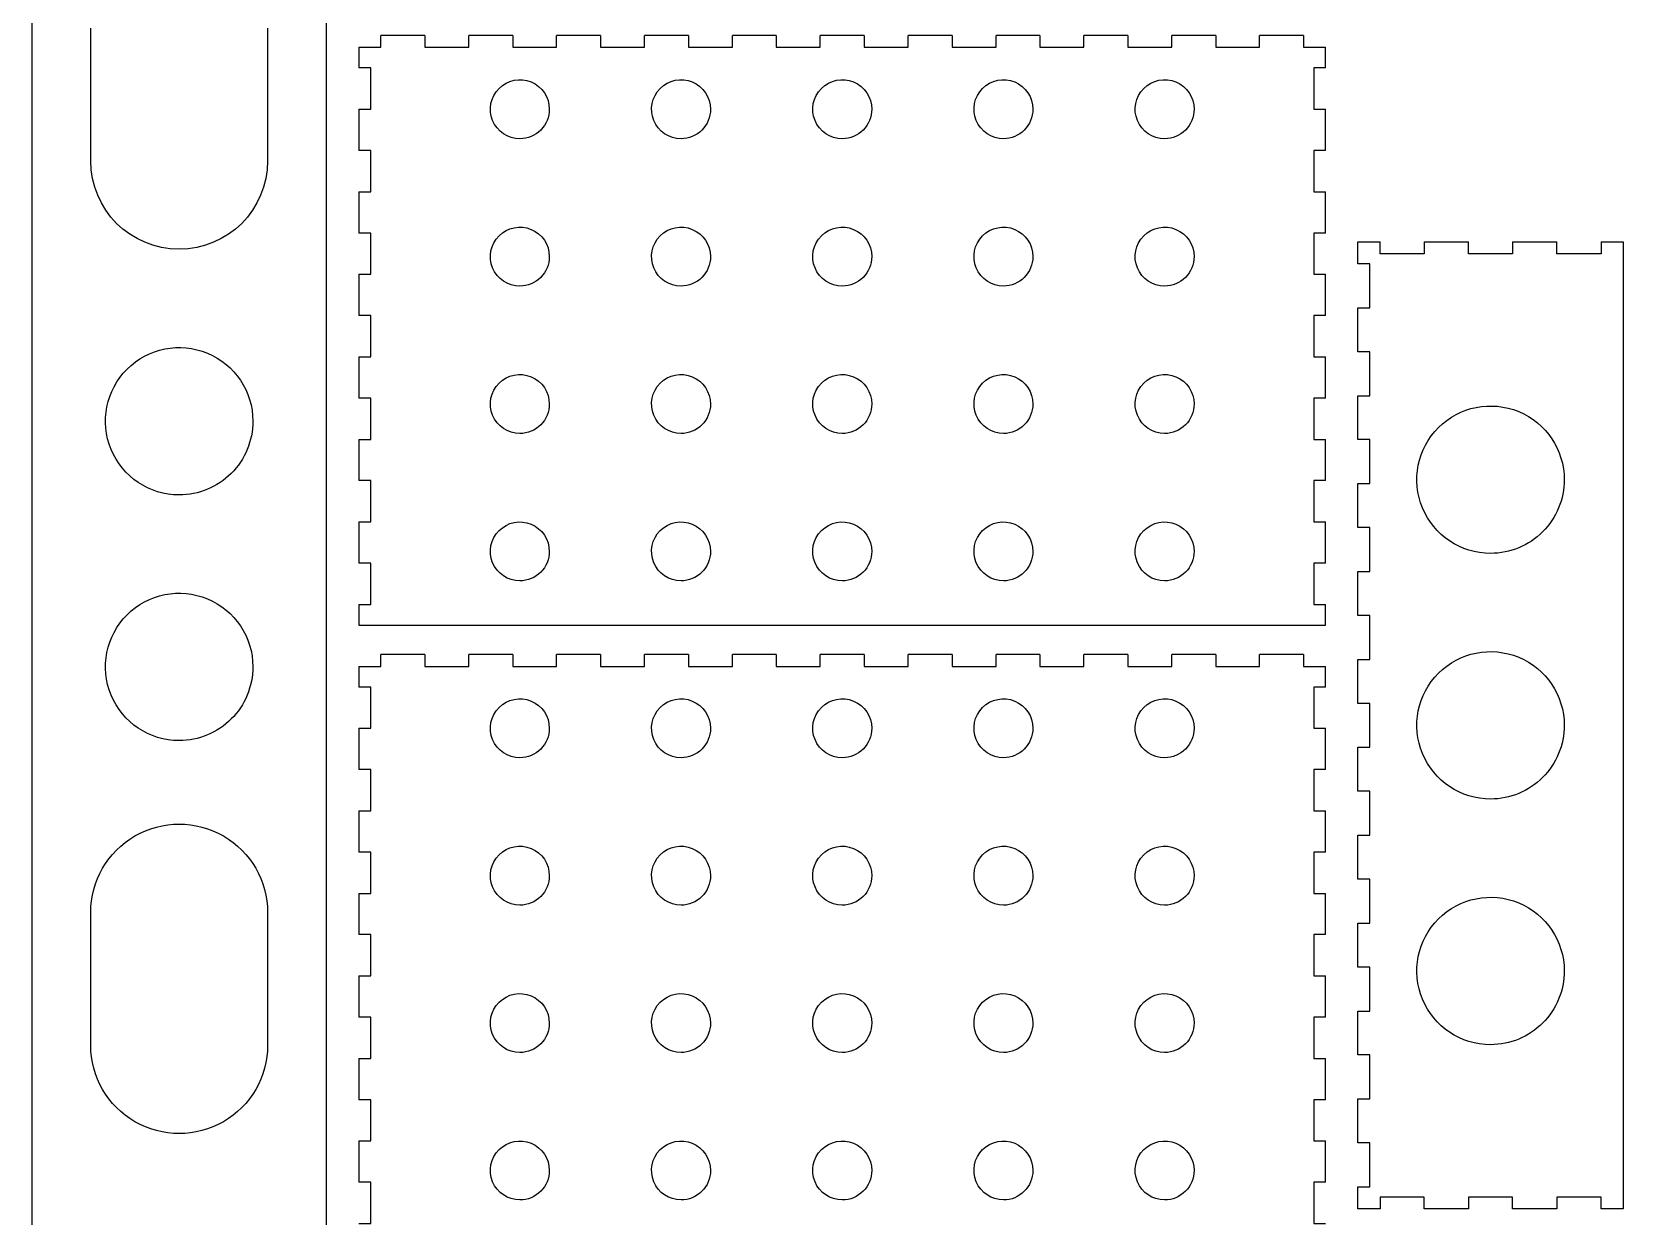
# Model space of a CAD drawing. Header units: millimetres. Extents: x 12 to 1197, y 12 to 2438.
# Drawn here: x 657 to 1197, y 1441 to 1843 of the extents above; entities that cross this region are included whole.
import ezdxf

# ---------------------------------------------------------------- set-up
doc = ezdxf.new("R2010")
doc.units = ezdxf.units.MM
doc.layers.get('0').update_dxf_attribs({"linetype": 'CONTINUOUS'})

msp = doc.modelspace()

# ---------------------------------------------------------------- linework, layer by layer
at = {"color": 7}
for points in [[(676.85, 2421.85), (656.85, 2421.85), (656.85, 1221.85)], [(736.85, 1221.85), (756.85, 1221.85), (756.85, 2421.85), (736.85, 2421.85)], [(676.85, 1799.35), (676.85, 1844.35)], [(736.85, 1844.35), (736.85, 1799.35)], [(767.85, 1837.85), (775.29, 1837.85), (775.29, 1841.85)], [(790.2, 1841.85), (775.29, 1841.85)], [(790.2, 1841.85), (790.2, 1837.85), (805.11, 1837.85), (805.11, 1841.85)], [(820.02, 1841.85), (805.11, 1841.85)], [(820.02, 1841.85), (820.02, 1837.85), (834.93, 1837.85), (834.93, 1841.85)], [(849.84, 1841.85), (834.93, 1841.85)], [(849.84, 1841.85), (849.84, 1837.85), (864.75, 1837.85), (864.75, 1841.85)], [(879.66, 1841.85), (864.75, 1841.85)], [(879.66, 1841.85), (879.66, 1837.85), (894.57, 1837.85), (894.57, 1841.85)], [(909.48, 1841.85), (894.57, 1841.85)], [(909.48, 1841.85), (909.48, 1837.85), (924.39, 1837.85), (924.39, 1841.85)], [(939.3, 1841.85), (924.39, 1841.85)], [(939.3, 1841.85), (939.3, 1837.85), (954.21, 1837.85), (954.21, 1841.85)], [(969.12, 1841.85), (954.21, 1841.85)], [(969.12, 1841.85), (969.12, 1837.85), (984.03, 1837.85), (984.03, 1841.85)], [(998.94, 1841.85), (984.03, 1841.85)], [(998.94, 1841.85), (998.94, 1837.85), (1013.85, 1837.85), (1013.85, 1841.85)], [(1028.76, 1841.85), (1013.85, 1841.85)], [(1028.76, 1841.85), (1028.76, 1837.85), (1043.67, 1837.85), (1043.67, 1841.85)], [(1058.58, 1841.85), (1043.67, 1841.85)], [(1058.58, 1841.85), (1058.58, 1837.85), (1073.49, 1837.85), (1073.49, 1841.85)], [(1088.4, 1841.85), (1073.49, 1841.85)], [(1088.4, 1841.85), (1088.4, 1837.85), (1095.85, 1837.85)], [(767.85, 1837.85), (767.85, 1830.85)], [(1095.85, 1830.85), (1095.85, 1837.85)], [(767.85, 1816.85), (771.85, 1816.85), (771.85, 1830.85), (767.85, 1830.85)], [(1095.85, 1830.85), (1091.85, 1830.85), (1091.85, 1816.85), (1095.85, 1816.85)], [(767.85, 1816.85), (767.85, 1802.85)], [(1095.85, 1802.85), (1095.85, 1816.85)], [(767.85, 1788.85), (771.85, 1788.85), (771.85, 1802.85), (767.85, 1802.85)], [(1095.85, 1802.85), (1091.85, 1802.85), (1091.85, 1788.85), (1095.85, 1788.85)], [(767.85, 1788.85), (767.85, 1774.85)], [(1095.85, 1774.85), (1095.85, 1788.85)], [(767.85, 1760.85), (771.85, 1760.85), (771.85, 1774.85), (767.85, 1774.85)], [(1095.85, 1774.85), (1091.85, 1774.85), (1091.85, 1760.85), (1095.85, 1760.85)], [(1106.85, 1771.85), (1114.35, 1771.85)], [(1106.85, 1764.41), (1106.85, 1771.85)], [(1129.35, 1771.85), (1129.35, 1767.85), (1114.35, 1767.85), (1114.35, 1771.85)], [(1129.35, 1771.85), (1144.35, 1771.85)], [(1159.35, 1771.85), (1159.35, 1767.85), (1144.35, 1767.85), (1144.35, 1771.85)], [(1159.35, 1771.85), (1174.35, 1771.85)], [(1189.35, 1771.85), (1189.35, 1767.85), (1174.35, 1767.85), (1174.35, 1771.85)], [(1189.35, 1771.85), (1196.85, 1771.85)], [(1196.85, 1771.85), (1196.85, 1443.85)], [(767.85, 1760.85), (767.85, 1746.85)], [(1095.85, 1746.85), (1095.85, 1760.85)], [(1110.85, 1764.41), (1106.85, 1764.41)], [(1110.85, 1749.5), (1110.85, 1764.41)], [(767.85, 1732.85), (771.85, 1732.85), (771.85, 1746.85), (767.85, 1746.85)], [(1095.85, 1746.85), (1091.85, 1746.85), (1091.85, 1732.85), (1095.85, 1732.85)], [(1106.85, 1749.5), (1110.85, 1749.5)], [(1106.85, 1734.59), (1106.85, 1749.5)], [(1110.85, 1734.59), (1106.85, 1734.59)], [(1110.85, 1719.68), (1110.85, 1734.59)], [(767.85, 1732.85), (767.85, 1718.85)], [(1095.85, 1718.85), (1095.85, 1732.85)], [(767.85, 1704.85), (771.85, 1704.85), (771.85, 1718.85), (767.85, 1718.85)], [(1095.85, 1718.85), (1091.85, 1718.85), (1091.85, 1704.85), (1095.85, 1704.85)], [(1106.85, 1719.68), (1110.85, 1719.68)], [(1106.85, 1704.77), (1106.85, 1719.68)], [(767.85, 1704.85), (767.85, 1690.85)], [(1095.85, 1690.85), (1095.85, 1704.85)], [(1110.85, 1704.77), (1106.85, 1704.77)], [(1110.85, 1689.86), (1110.85, 1704.77)], [(767.85, 1676.85), (771.85, 1676.85), (771.85, 1690.85), (767.85, 1690.85)], [(1095.85, 1690.85), (1091.85, 1690.85), (1091.85, 1676.85), (1095.85, 1676.85)], [(1106.85, 1689.86), (1110.85, 1689.86)], [(1106.85, 1674.95), (1106.85, 1689.86)], [(767.85, 1676.85), (767.85, 1662.85)], [(1095.85, 1662.85), (1095.85, 1676.85)], [(1110.85, 1674.95), (1106.85, 1674.95)], [(1110.85, 1660.04), (1110.85, 1674.95)], [(767.85, 1648.85), (771.85, 1648.85), (771.85, 1662.85), (767.85, 1662.85)], [(1095.85, 1662.85), (1091.85, 1662.85), (1091.85, 1648.85), (1095.85, 1648.85)], [(1106.85, 1660.04), (1110.85, 1660.04)], [(1106.85, 1645.13), (1106.85, 1660.04)], [(767.85, 1648.85), (767.85, 1641.85)], [(1095.85, 1641.85), (1095.85, 1648.85)], [(767.85, 1641.85), (1095.85, 1641.85)], [(1110.85, 1645.13), (1106.85, 1645.13)], [(1110.85, 1630.22), (1110.85, 1645.13)], [(767.85, 1627.85), (775.29, 1627.85), (775.29, 1631.85)], [(790.2, 1631.85), (775.29, 1631.85)], [(790.2, 1631.85), (790.2, 1627.85), (805.11, 1627.85), (805.11, 1631.85)], [(820.02, 1631.85), (805.11, 1631.85)], [(820.02, 1631.85), (820.02, 1627.85), (834.93, 1627.85), (834.93, 1631.85)], [(849.84, 1631.85), (834.93, 1631.85)], [(849.84, 1631.85), (849.84, 1627.85), (864.75, 1627.85), (864.75, 1631.85)], [(879.66, 1631.85), (864.75, 1631.85)], [(879.66, 1631.85), (879.66, 1627.85), (894.57, 1627.85), (894.57, 1631.85)], [(909.48, 1631.85), (894.57, 1631.85)], [(909.48, 1631.85), (909.48, 1627.85), (924.39, 1627.85), (924.39, 1631.85)], [(939.3, 1631.85), (924.39, 1631.85)], [(939.3, 1631.85), (939.3, 1627.85), (954.21, 1627.85), (954.21, 1631.85)], [(969.12, 1631.85), (954.21, 1631.85)], [(969.12, 1631.85), (969.12, 1627.85), (984.03, 1627.85), (984.03, 1631.85)], [(998.94, 1631.85), (984.03, 1631.85)], [(998.94, 1631.85), (998.94, 1627.85), (1013.85, 1627.85), (1013.85, 1631.85)], [(1028.76, 1631.85), (1013.85, 1631.85)], [(1028.76, 1631.85), (1028.76, 1627.85), (1043.67, 1627.85), (1043.67, 1631.85)], [(1058.58, 1631.85), (1043.67, 1631.85)], [(1058.58, 1631.85), (1058.58, 1627.85), (1073.49, 1627.85), (1073.49, 1631.85)], [(1088.4, 1631.85), (1073.49, 1631.85)], [(1088.4, 1631.85), (1088.4, 1627.85), (1095.85, 1627.85)], [(767.85, 1627.85), (767.85, 1620.85)], [(1095.85, 1620.85), (1095.85, 1627.85)], [(1106.85, 1630.22), (1110.85, 1630.22)], [(1106.85, 1615.31), (1106.85, 1630.22)], [(767.85, 1606.85), (771.85, 1606.85), (771.85, 1620.85), (767.85, 1620.85)], [(1095.85, 1620.85), (1091.85, 1620.85), (1091.85, 1606.85), (1095.85, 1606.85)], [(1110.85, 1615.31), (1106.85, 1615.31)], [(1110.85, 1600.4), (1110.85, 1615.31)], [(767.85, 1606.85), (767.85, 1592.85)], [(1095.85, 1592.85), (1095.85, 1606.85)], [(1106.85, 1600.4), (1110.85, 1600.4)], [(1106.85, 1585.49), (1106.85, 1600.4)], [(767.85, 1578.85), (771.85, 1578.85), (771.85, 1592.85), (767.85, 1592.85)], [(1095.85, 1592.85), (1091.85, 1592.85), (1091.85, 1578.85), (1095.85, 1578.85)], [(1110.85, 1585.49), (1106.85, 1585.49)], [(1110.85, 1570.58), (1110.85, 1585.49)], [(767.85, 1578.85), (767.85, 1564.85)], [(1095.85, 1564.85), (1095.85, 1578.85)], [(1106.85, 1570.58), (1110.85, 1570.58)], [(1106.85, 1555.67), (1106.85, 1570.58)], [(767.85, 1550.85), (771.85, 1550.85), (771.85, 1564.85), (767.85, 1564.85)], [(1095.85, 1564.85), (1091.85, 1564.85), (1091.85, 1550.85), (1095.85, 1550.85)], [(1110.85, 1555.67), (1106.85, 1555.67)], [(1110.85, 1540.76), (1110.85, 1555.67)], [(767.85, 1550.85), (767.85, 1536.85)], [(1095.85, 1536.85), (1095.85, 1550.85)], [(676.85, 1499.35), (676.85, 1544.35)], [(736.85, 1544.35), (736.85, 1499.35)], [(1106.85, 1540.76), (1110.85, 1540.76)], [(1106.85, 1525.85), (1106.85, 1540.76)], [(767.85, 1522.85), (771.85, 1522.85), (771.85, 1536.85), (767.85, 1536.85)], [(1095.85, 1536.85), (1091.85, 1536.85), (1091.85, 1522.85), (1095.85, 1522.85)], [(767.85, 1522.85), (767.85, 1508.85)], [(1095.85, 1508.85), (1095.85, 1522.85)], [(1110.85, 1525.85), (1106.85, 1525.85)], [(1110.85, 1510.94), (1110.85, 1525.85)], [(767.85, 1494.85), (771.85, 1494.85), (771.85, 1508.85), (767.85, 1508.85)], [(1095.85, 1508.85), (1091.85, 1508.85), (1091.85, 1494.85), (1095.85, 1494.85)], [(1106.85, 1510.94), (1110.85, 1510.94)], [(1106.85, 1496.03), (1106.85, 1510.94)], [(1110.85, 1496.03), (1106.85, 1496.03)], [(1110.85, 1481.12), (1110.85, 1496.03)], [(767.85, 1494.85), (767.85, 1480.85)], [(1095.85, 1480.85), (1095.85, 1494.85)], [(767.85, 1466.85), (771.85, 1466.85), (771.85, 1480.85), (767.85, 1480.85)], [(1095.85, 1480.85), (1091.85, 1480.85), (1091.85, 1466.85), (1095.85, 1466.85)], [(1106.85, 1481.12), (1110.85, 1481.12)], [(1106.85, 1466.21), (1106.85, 1481.12)], [(767.85, 1466.85), (767.85, 1452.85)], [(1095.85, 1452.85), (1095.85, 1466.85)], [(1110.85, 1466.21), (1106.85, 1466.21)], [(1110.85, 1451.3), (1110.85, 1466.21)], [(767.85, 1438.85), (771.85, 1438.85), (771.85, 1452.85), (767.85, 1452.85)], [(1095.85, 1452.85), (1091.85, 1452.85), (1091.85, 1438.85), (1095.85, 1438.85)], [(1106.85, 1443.85), (1106.85, 1451.3)], [(1106.85, 1451.3), (1110.85, 1451.3)], [(1114.35, 1447.85), (1114.35, 1443.85)], [(1129.35, 1447.85), (1114.35, 1447.85)], [(1129.35, 1443.85), (1129.35, 1447.85)], [(1144.35, 1447.85), (1144.35, 1443.85)], [(1159.35, 1447.85), (1144.35, 1447.85)], [(1159.35, 1443.85), (1159.35, 1447.85)], [(1174.35, 1447.85), (1174.35, 1443.85)], [(1189.35, 1447.85), (1174.35, 1447.85)], [(1189.35, 1443.85), (1189.35, 1447.85)], [(1114.35, 1443.85), (1106.85, 1443.85)], [(1144.35, 1443.85), (1129.35, 1443.85)], [(1174.35, 1443.85), (1159.35, 1443.85)], [(1196.85, 1443.85), (1189.35, 1443.85)]]:
    msp.add_lwpolyline(points, dxfattribs=at)
for points in [[(822.45, 1806.85)], [(877.15, 1806.85)], [(931.85, 1806.85)], [(986.55, 1806.85)], [(1041.25, 1806.85)], [(822.45, 1756.85)], [(877.15, 1756.85)], [(931.85, 1756.85)], [(986.55, 1756.85)], [(1041.25, 1756.85)], [(822.45, 1706.85)], [(877.15, 1706.85)], [(931.85, 1706.85)], [(986.55, 1706.85)], [(1041.25, 1706.85)], [(706.85, 1686.01)], [(1151.85, 1666.18)], [(822.45, 1656.85)], [(877.15, 1656.85)], [(931.85, 1656.85)], [(986.55, 1656.85)], [(1041.25, 1656.85)], [(706.85, 1602.68)], [(822.45, 1596.85)], [(877.15, 1596.85)], [(931.85, 1596.85)], [(986.55, 1596.85)], [(1041.25, 1596.85)], [(1151.85, 1582.85)], [(822.45, 1546.85)], [(877.15, 1546.85)], [(931.85, 1546.85)], [(986.55, 1546.85)], [(1041.25, 1546.85)], [(822.45, 1496.85)], [(877.15, 1496.85)], [(931.85, 1496.85)], [(986.55, 1496.85)], [(1041.25, 1496.85)], [(1151.85, 1499.52)], [(822.45, 1446.85)], [(877.15, 1446.85)], [(931.85, 1446.85)], [(986.55, 1446.85)], [(1041.25, 1446.85)]]:
    msp.add_lwpolyline(points, close=True, dxfattribs=at)
for points in [[(815.378932, 1823.921068), (818.238912, 1826.781048), (822.54009, 1827.636605), (826.276834, 1826.088795)], [(826.276834, 1826.088795), (830.013578, 1824.540985), (832.45, 1820.894622), (832.45, 1816.85)], [(870.078932, 1823.921068), (872.938912, 1826.781048), (877.24009, 1827.636605), (880.976834, 1826.088795)], [(880.976834, 1826.088795), (884.713578, 1824.540985), (887.15, 1820.894622), (887.15, 1816.85)], [(924.778932, 1823.921068), (927.638912, 1826.781048), (931.94009, 1827.636605), (935.676834, 1826.088795)], [(935.676834, 1826.088795), (939.413578, 1824.540985), (941.85, 1820.894622), (941.85, 1816.85)], [(979.478932, 1823.921068), (982.338912, 1826.781048), (986.64009, 1827.636605), (990.376834, 1826.088795)], [(990.376834, 1826.088795), (994.113578, 1824.540985), (996.55, 1820.894622), (996.55, 1816.85)], [(1034.178932, 1823.921068), (1037.038912, 1826.781048), (1041.34009, 1827.636605), (1045.076834, 1826.088795)], [(1045.076834, 1826.088795), (1048.813578, 1824.540985), (1051.25, 1820.894622), (1051.25, 1816.85)], [(813.211205, 1813.023166), (811.663395, 1816.75991), (812.518952, 1821.061088), (815.378932, 1823.921068)], [(867.911205, 1813.023166), (866.363395, 1816.75991), (867.218952, 1821.061088), (870.078932, 1823.921068)], [(922.611205, 1813.023166), (921.063395, 1816.75991), (921.918952, 1821.061088), (924.778932, 1823.921068)], [(977.311205, 1813.023166), (975.763395, 1816.75991), (976.618952, 1821.061088), (979.478932, 1823.921068)], [(1032.011205, 1813.023166), (1030.463395, 1816.75991), (1031.318952, 1821.061088), (1034.178932, 1823.921068)], [(832.45, 1816.85), (832.45, 1814.197835), (831.396432, 1811.654296), (829.521068, 1809.778932)], [(887.15, 1816.85), (887.15, 1814.197835), (886.096432, 1811.654296), (884.221068, 1809.778932)], [(941.85, 1816.85), (941.85, 1814.197835), (940.796432, 1811.654296), (938.921068, 1809.778932)], [(996.55, 1816.85), (996.55, 1814.197835), (995.496432, 1811.654296), (993.621068, 1809.778932)], [(1051.25, 1816.85), (1051.25, 1814.197835), (1050.196432, 1811.654296), (1048.321068, 1809.778932)], [(822.45, 1806.85), (818.405378, 1806.85), (814.759015, 1809.286422), (813.211205, 1813.023166)], [(829.521068, 1809.778932), (827.645704, 1807.903568), (825.102165, 1806.85), (822.45, 1806.85)], [(877.15, 1806.85), (873.105378, 1806.85), (869.459015, 1809.286422), (867.911205, 1813.023166)], [(884.221068, 1809.778932), (882.345704, 1807.903568), (879.802165, 1806.85), (877.15, 1806.85)], [(931.85, 1806.85), (927.805378, 1806.85), (924.159015, 1809.286422), (922.611205, 1813.023166)], [(938.921068, 1809.778932), (937.045704, 1807.903568), (934.502165, 1806.85), (931.85, 1806.85)], [(986.55, 1806.85), (982.505378, 1806.85), (978.859015, 1809.286422), (977.311205, 1813.023166)], [(993.621068, 1809.778932), (991.745704, 1807.903568), (989.202165, 1806.85), (986.55, 1806.85)], [(1041.25, 1806.85), (1037.205378, 1806.85), (1033.559015, 1809.286422), (1032.011205, 1813.023166)], [(1048.321068, 1809.778932), (1046.445704, 1807.903568), (1043.902165, 1806.85), (1041.25, 1806.85)], [(706.85, 1769.350002), (690.281458, 1769.350002), (676.850001, 1782.781458), (676.85, 1799.35)], [(736.85, 1799.35), (736.849999, 1782.781458), (723.418542, 1769.350002), (706.85, 1769.350002)], [(815.378932, 1773.921068), (818.238912, 1776.781048), (822.54009, 1777.636605), (826.276834, 1776.088795)], [(870.078932, 1773.921068), (872.938912, 1776.781048), (877.24009, 1777.636605), (880.976834, 1776.088795)], [(924.778932, 1773.921068), (927.638912, 1776.781048), (931.94009, 1777.636605), (935.676834, 1776.088795)], [(979.478932, 1773.921068), (982.338912, 1776.781048), (986.64009, 1777.636605), (990.376834, 1776.088795)], [(1034.178932, 1773.921068), (1037.038912, 1776.781048), (1041.34009, 1777.636605), (1045.076834, 1776.088795)], [(813.211205, 1763.023166), (811.663395, 1766.75991), (812.518952, 1771.061088), (815.378932, 1773.921068)], [(826.276834, 1776.088795), (830.013578, 1774.540985), (832.45, 1770.894622), (832.45, 1766.85)], [(867.911205, 1763.023166), (866.363395, 1766.75991), (867.218952, 1771.061088), (870.078932, 1773.921068)], [(880.976834, 1776.088795), (884.713578, 1774.540985), (887.15, 1770.894622), (887.15, 1766.85)], [(922.611205, 1763.023166), (921.063395, 1766.75991), (921.918952, 1771.061088), (924.778932, 1773.921068)], [(935.676834, 1776.088795), (939.413578, 1774.540985), (941.85, 1770.894622), (941.85, 1766.85)], [(977.311205, 1763.023166), (975.763395, 1766.75991), (976.618952, 1771.061088), (979.478932, 1773.921068)], [(990.376834, 1776.088795), (994.113578, 1774.540985), (996.55, 1770.894622), (996.55, 1766.85)], [(1032.011205, 1763.023166), (1030.463395, 1766.75991), (1031.318952, 1771.061088), (1034.178932, 1773.921068)], [(1045.076834, 1776.088795), (1048.813578, 1774.540985), (1051.25, 1770.894622), (1051.25, 1766.85)], [(832.45, 1766.85), (832.45, 1764.197835), (831.396432, 1761.654296), (829.521068, 1759.778932)], [(887.15, 1766.85), (887.15, 1764.197835), (886.096432, 1761.654296), (884.221068, 1759.778932)], [(941.85, 1766.85), (941.85, 1764.197835), (940.796432, 1761.654296), (938.921068, 1759.778932)], [(996.55, 1766.85), (996.55, 1764.197835), (995.496432, 1761.654296), (993.621068, 1759.778932)], [(1051.25, 1766.85), (1051.25, 1764.197835), (1050.196432, 1761.654296), (1048.321068, 1759.778932)], [(822.45, 1756.85), (818.405378, 1756.85), (814.759015, 1759.286422), (813.211205, 1763.023166)], [(877.15, 1756.85), (873.105378, 1756.85), (869.459015, 1759.286422), (867.911205, 1763.023166)], [(931.85, 1756.85), (927.805378, 1756.85), (924.159015, 1759.286422), (922.611205, 1763.023166)], [(986.55, 1756.85), (982.505378, 1756.85), (978.859015, 1759.286422), (977.311205, 1763.023166)], [(1041.25, 1756.85), (1037.205378, 1756.85), (1033.559015, 1759.286422), (1032.011205, 1763.023166)], [(829.521068, 1759.778932), (827.645704, 1757.903568), (825.102165, 1756.85), (822.45, 1756.85)], [(884.221068, 1759.778932), (882.345704, 1757.903568), (879.802165, 1756.85), (877.15, 1756.85)], [(938.921068, 1759.778932), (937.045704, 1757.903568), (934.502165, 1756.85), (931.85, 1756.85)], [(993.621068, 1759.778932), (991.745704, 1757.903568), (989.202165, 1756.85), (986.55, 1756.85)], [(1048.321068, 1759.778932), (1046.445704, 1757.903568), (1043.902165, 1756.85), (1041.25, 1756.85)], [(689.17233, 1728.68767), (696.32228, 1735.837619), (707.075226, 1737.976513), (716.417086, 1734.106988)], [(716.417086, 1734.106988), (725.758946, 1730.237463), (731.85, 1721.121556), (731.85, 1711.01)], [(683.753012, 1701.442914), (679.883487, 1710.784774), (682.022381, 1721.53772), (689.17233, 1728.68767)], [(813.211205, 1713.023166), (811.663395, 1716.75991), (812.518952, 1721.061088), (815.378932, 1723.921068)], [(815.378932, 1723.921068), (818.238912, 1726.781048), (822.54009, 1727.636605), (826.276834, 1726.088795)], [(826.276834, 1726.088795), (830.013578, 1724.540985), (832.45, 1720.894622), (832.45, 1716.85)], [(867.911205, 1713.023166), (866.363395, 1716.75991), (867.218952, 1721.061088), (870.078932, 1723.921068)], [(870.078932, 1723.921068), (872.938912, 1726.781048), (877.24009, 1727.636605), (880.976834, 1726.088795)], [(880.976834, 1726.088795), (884.713578, 1724.540985), (887.15, 1720.894622), (887.15, 1716.85)], [(922.611205, 1713.023166), (921.063395, 1716.75991), (921.918952, 1721.061088), (924.778932, 1723.921068)], [(924.778932, 1723.921068), (927.638912, 1726.781048), (931.94009, 1727.636605), (935.676834, 1726.088795)], [(935.676834, 1726.088795), (939.413578, 1724.540985), (941.85, 1720.894622), (941.85, 1716.85)], [(977.311205, 1713.023166), (975.763395, 1716.75991), (976.618952, 1721.061088), (979.478932, 1723.921068)], [(979.478932, 1723.921068), (982.338912, 1726.781048), (986.64009, 1727.636605), (990.376834, 1726.088795)], [(990.376834, 1726.088795), (994.113578, 1724.540985), (996.55, 1720.894622), (996.55, 1716.85)], [(1032.011205, 1713.023166), (1030.463395, 1716.75991), (1031.318952, 1721.061088), (1034.178932, 1723.921068)], [(1034.178932, 1723.921068), (1037.038912, 1726.781048), (1041.34009, 1727.636605), (1045.076834, 1726.088795)], [(1045.076834, 1726.088795), (1048.813578, 1724.540985), (1051.25, 1720.894622), (1051.25, 1716.85)], [(1134.17233, 1708.85767), (1141.32228, 1716.007619), (1152.075226, 1718.146513), (1161.417086, 1714.276988)], [(822.45, 1706.85), (818.405378, 1706.85), (814.759015, 1709.286422), (813.211205, 1713.023166)], [(832.45, 1716.85), (832.45, 1714.197835), (831.396432, 1711.654296), (829.521068, 1709.778932)], [(877.15, 1706.85), (873.105378, 1706.85), (869.459015, 1709.286422), (867.911205, 1713.023166)], [(887.15, 1716.85), (887.15, 1714.197835), (886.096432, 1711.654296), (884.221068, 1709.778932)], [(931.85, 1706.85), (927.805378, 1706.85), (924.159015, 1709.286422), (922.611205, 1713.023166)], [(941.85, 1716.85), (941.85, 1714.197835), (940.796432, 1711.654296), (938.921068, 1709.778932)], [(986.55, 1706.85), (982.505378, 1706.85), (978.859015, 1709.286422), (977.311205, 1713.023166)], [(996.55, 1716.85), (996.55, 1714.197835), (995.496432, 1711.654296), (993.621068, 1709.778932)], [(1041.25, 1706.85), (1037.205378, 1706.85), (1033.559015, 1709.286422), (1032.011205, 1713.023166)], [(1051.25, 1716.85), (1051.25, 1714.197835), (1050.196432, 1711.654296), (1048.321068, 1709.778932)], [(1161.417086, 1714.276988), (1170.758946, 1710.407463), (1176.85, 1701.291556), (1176.85, 1691.18)], [(731.85, 1711.01), (731.85, 1704.379588), (729.216079, 1698.02074), (724.52767, 1693.33233)], [(829.521068, 1709.778932), (827.645704, 1707.903568), (825.102165, 1706.85), (822.45, 1706.85)], [(884.221068, 1709.778932), (882.345704, 1707.903568), (879.802165, 1706.85), (877.15, 1706.85)], [(938.921068, 1709.778932), (937.045704, 1707.903568), (934.502165, 1706.85), (931.85, 1706.85)], [(993.621068, 1709.778932), (991.745704, 1707.903568), (989.202165, 1706.85), (986.55, 1706.85)], [(1048.321068, 1709.778932), (1046.445704, 1707.903568), (1043.902165, 1706.85), (1041.25, 1706.85)], [(1128.753012, 1681.612914), (1124.883487, 1690.954774), (1127.022381, 1701.70772), (1134.17233, 1708.85767)], [(706.85, 1686.01), (696.738444, 1686.01), (687.622537, 1692.101054), (683.753012, 1701.442914)], [(724.52767, 1693.33233), (719.83926, 1688.643921), (713.480412, 1686.01), (706.85, 1686.01)], [(1176.85, 1691.18), (1176.85, 1684.549588), (1174.216079, 1678.19074), (1169.52767, 1673.50233)], [(1151.85, 1666.18), (1141.738444, 1666.18), (1132.622537, 1672.271054), (1128.753012, 1681.612914)], [(815.378932, 1673.921068), (818.238912, 1676.781048), (822.54009, 1677.636605), (826.276834, 1676.088795)], [(826.276834, 1676.088795), (830.013578, 1674.540985), (832.45, 1670.894622), (832.45, 1666.85)], [(870.078932, 1673.921068), (872.938912, 1676.781048), (877.24009, 1677.636605), (880.976834, 1676.088795)], [(880.976834, 1676.088795), (884.713578, 1674.540985), (887.15, 1670.894622), (887.15, 1666.85)], [(924.778932, 1673.921068), (927.638912, 1676.781048), (931.94009, 1677.636605), (935.676834, 1676.088795)], [(935.676834, 1676.088795), (939.413578, 1674.540985), (941.85, 1670.894622), (941.85, 1666.85)], [(979.478932, 1673.921068), (982.338912, 1676.781048), (986.64009, 1677.636605), (990.376834, 1676.088795)], [(990.376834, 1676.088795), (994.113578, 1674.540985), (996.55, 1670.894622), (996.55, 1666.85)], [(1034.178932, 1673.921068), (1037.038912, 1676.781048), (1041.34009, 1677.636605), (1045.076834, 1676.088795)], [(1045.076834, 1676.088795), (1048.813578, 1674.540985), (1051.25, 1670.894622), (1051.25, 1666.85)], [(813.211205, 1663.023166), (811.663395, 1666.75991), (812.518952, 1671.061088), (815.378932, 1673.921068)], [(867.911205, 1663.023166), (866.363395, 1666.75991), (867.218952, 1671.061088), (870.078932, 1673.921068)], [(922.611205, 1663.023166), (921.063395, 1666.75991), (921.918952, 1671.061088), (924.778932, 1673.921068)], [(977.311205, 1663.023166), (975.763395, 1666.75991), (976.618952, 1671.061088), (979.478932, 1673.921068)], [(1032.011205, 1663.023166), (1030.463395, 1666.75991), (1031.318952, 1671.061088), (1034.178932, 1673.921068)], [(1169.52767, 1673.50233), (1164.83926, 1668.813921), (1158.480412, 1666.18), (1151.85, 1666.18)], [(832.45, 1666.85), (832.45, 1664.197835), (831.396432, 1661.654296), (829.521068, 1659.778932)], [(887.15, 1666.85), (887.15, 1664.197835), (886.096432, 1661.654296), (884.221068, 1659.778932)], [(941.85, 1666.85), (941.85, 1664.197835), (940.796432, 1661.654296), (938.921068, 1659.778932)], [(996.55, 1666.85), (996.55, 1664.197835), (995.496432, 1661.654296), (993.621068, 1659.778932)], [(1051.25, 1666.85), (1051.25, 1664.197835), (1050.196432, 1661.654296), (1048.321068, 1659.778932)], [(822.45, 1656.85), (818.405378, 1656.85), (814.759015, 1659.286422), (813.211205, 1663.023166)], [(829.521068, 1659.778932), (827.645704, 1657.903568), (825.102165, 1656.85), (822.45, 1656.85)], [(877.15, 1656.85), (873.105378, 1656.85), (869.459015, 1659.286422), (867.911205, 1663.023166)], [(884.221068, 1659.778932), (882.345704, 1657.903568), (879.802165, 1656.85), (877.15, 1656.85)], [(931.85, 1656.85), (927.805378, 1656.85), (924.159015, 1659.286422), (922.611205, 1663.023166)], [(938.921068, 1659.778932), (937.045704, 1657.903568), (934.502165, 1656.85), (931.85, 1656.85)], [(986.55, 1656.85), (982.505378, 1656.85), (978.859015, 1659.286422), (977.311205, 1663.023166)], [(993.621068, 1659.778932), (991.745704, 1657.903568), (989.202165, 1656.85), (986.55, 1656.85)], [(1041.25, 1656.85), (1037.205378, 1656.85), (1033.559015, 1659.286422), (1032.011205, 1663.023166)], [(1048.321068, 1659.778932), (1046.445704, 1657.903568), (1043.902165, 1656.85), (1041.25, 1656.85)], [(689.17233, 1645.35767), (696.32228, 1652.507619), (707.075226, 1654.646513), (716.417086, 1650.776988)], [(716.417086, 1650.776988), (725.758946, 1646.907463), (731.85, 1637.791556), (731.85, 1627.68)], [(683.753012, 1618.112914), (679.883487, 1627.454774), (682.022381, 1638.20772), (689.17233, 1645.35767)], [(1134.17233, 1625.52767), (1141.32228, 1632.677619), (1152.075226, 1634.816513), (1161.417086, 1630.946988)], [(1161.417086, 1630.946988), (1170.758946, 1627.077463), (1176.85, 1617.961556), (1176.85, 1607.85)], [(731.85, 1627.68), (731.85, 1621.049588), (729.216079, 1614.69074), (724.52767, 1610.00233)], [(1128.753012, 1598.282914), (1124.883487, 1607.624774), (1127.022381, 1618.37772), (1134.17233, 1625.52767)], [(706.85, 1602.68), (696.738444, 1602.68), (687.622537, 1608.771054), (683.753012, 1618.112914)], [(815.378932, 1613.921068), (818.238912, 1616.781048), (822.54009, 1617.636605), (826.276834, 1616.088795)], [(826.276834, 1616.088795), (830.013578, 1614.540985), (832.45, 1610.894622), (832.45, 1606.85)], [(870.078932, 1613.921068), (872.938912, 1616.781048), (877.24009, 1617.636605), (880.976834, 1616.088795)], [(880.976834, 1616.088795), (884.713578, 1614.540985), (887.15, 1610.894622), (887.15, 1606.85)], [(924.778932, 1613.921068), (927.638912, 1616.781048), (931.94009, 1617.636605), (935.676834, 1616.088795)], [(935.676834, 1616.088795), (939.413578, 1614.540985), (941.85, 1610.894622), (941.85, 1606.85)], [(979.478932, 1613.921068), (982.338912, 1616.781048), (986.64009, 1617.636605), (990.376834, 1616.088795)], [(990.376834, 1616.088795), (994.113578, 1614.540985), (996.55, 1610.894622), (996.55, 1606.85)], [(1034.178932, 1613.921068), (1037.038912, 1616.781048), (1041.34009, 1617.636605), (1045.076834, 1616.088795)], [(1045.076834, 1616.088795), (1048.813578, 1614.540985), (1051.25, 1610.894622), (1051.25, 1606.85)], [(724.52767, 1610.00233), (719.83926, 1605.313921), (713.480412, 1602.68), (706.85, 1602.68)], [(813.211205, 1603.023166), (811.663395, 1606.75991), (812.518952, 1611.061088), (815.378932, 1613.921068)], [(867.911205, 1603.023166), (866.363395, 1606.75991), (867.218952, 1611.061088), (870.078932, 1613.921068)], [(922.611205, 1603.023166), (921.063395, 1606.75991), (921.918952, 1611.061088), (924.778932, 1613.921068)], [(977.311205, 1603.023166), (975.763395, 1606.75991), (976.618952, 1611.061088), (979.478932, 1613.921068)], [(1032.011205, 1603.023166), (1030.463395, 1606.75991), (1031.318952, 1611.061088), (1034.178932, 1613.921068)], [(832.45, 1606.85), (832.45, 1604.197835), (831.396432, 1601.654296), (829.521068, 1599.778932)], [(887.15, 1606.85), (887.15, 1604.197835), (886.096432, 1601.654296), (884.221068, 1599.778932)], [(941.85, 1606.85), (941.85, 1604.197835), (940.796432, 1601.654296), (938.921068, 1599.778932)], [(996.55, 1606.85), (996.55, 1604.197835), (995.496432, 1601.654296), (993.621068, 1599.778932)], [(1051.25, 1606.85), (1051.25, 1604.197835), (1050.196432, 1601.654296), (1048.321068, 1599.778932)], [(1176.85, 1607.85), (1176.85, 1601.219588), (1174.216079, 1594.86074), (1169.52767, 1590.17233)], [(822.45, 1596.85), (818.405378, 1596.85), (814.759015, 1599.286422), (813.211205, 1603.023166)], [(829.521068, 1599.778932), (827.645704, 1597.903568), (825.102165, 1596.85), (822.45, 1596.85)], [(877.15, 1596.85), (873.105378, 1596.85), (869.459015, 1599.286422), (867.911205, 1603.023166)], [(884.221068, 1599.778932), (882.345704, 1597.903568), (879.802165, 1596.85), (877.15, 1596.85)], [(931.85, 1596.85), (927.805378, 1596.85), (924.159015, 1599.286422), (922.611205, 1603.023166)], [(938.921068, 1599.778932), (937.045704, 1597.903568), (934.502165, 1596.85), (931.85, 1596.85)], [(986.55, 1596.85), (982.505378, 1596.85), (978.859015, 1599.286422), (977.311205, 1603.023166)], [(993.621068, 1599.778932), (991.745704, 1597.903568), (989.202165, 1596.85), (986.55, 1596.85)], [(1041.25, 1596.85), (1037.205378, 1596.85), (1033.559015, 1599.286422), (1032.011205, 1603.023166)], [(1048.321068, 1599.778932), (1046.445704, 1597.903568), (1043.902165, 1596.85), (1041.25, 1596.85)], [(1151.85, 1582.85), (1141.738444, 1582.85), (1132.622537, 1588.941054), (1128.753012, 1598.282914)], [(1169.52767, 1590.17233), (1164.83926, 1585.483921), (1158.480412, 1582.85), (1151.85, 1582.85)], [(691.85, 1570.330762), (701.132032, 1575.689746), (712.567968, 1575.689746), (721.85, 1570.330762)], [(676.85, 1544.35), (676.85, 1555.067968), (682.567968, 1564.971778), (691.85, 1570.330762)], [(721.85, 1570.330762), (731.132032, 1564.971778), (736.85, 1555.067968), (736.85, 1544.35)], [(815.378932, 1563.921068), (818.238912, 1566.781048), (822.54009, 1567.636605), (826.276834, 1566.088795)], [(826.276834, 1566.088795), (830.013578, 1564.540985), (832.45, 1560.894622), (832.45, 1556.85)], [(870.078932, 1563.921068), (872.938912, 1566.781048), (877.24009, 1567.636605), (880.976834, 1566.088795)], [(880.976834, 1566.088795), (884.713578, 1564.540985), (887.15, 1560.894622), (887.15, 1556.85)], [(924.778932, 1563.921068), (927.638912, 1566.781048), (931.94009, 1567.636605), (935.676834, 1566.088795)], [(935.676834, 1566.088795), (939.413578, 1564.540985), (941.85, 1560.894622), (941.85, 1556.85)], [(979.478932, 1563.921068), (982.338912, 1566.781048), (986.64009, 1567.636605), (990.376834, 1566.088795)], [(990.376834, 1566.088795), (994.113578, 1564.540985), (996.55, 1560.894622), (996.55, 1556.85)], [(1034.178932, 1563.921068), (1037.038912, 1566.781048), (1041.34009, 1567.636605), (1045.076834, 1566.088795)], [(1045.076834, 1566.088795), (1048.813578, 1564.540985), (1051.25, 1560.894622), (1051.25, 1556.85)], [(813.211205, 1553.023166), (811.663395, 1556.75991), (812.518952, 1561.061088), (815.378932, 1563.921068)], [(867.911205, 1553.023166), (866.363395, 1556.75991), (867.218952, 1561.061088), (870.078932, 1563.921068)], [(922.611205, 1553.023166), (921.063395, 1556.75991), (921.918952, 1561.061088), (924.778932, 1563.921068)], [(977.311205, 1553.023166), (975.763395, 1556.75991), (976.618952, 1561.061088), (979.478932, 1563.921068)], [(1032.011205, 1553.023166), (1030.463395, 1556.75991), (1031.318952, 1561.061088), (1034.178932, 1563.921068)], [(832.45, 1556.85), (832.45, 1554.197835), (831.396432, 1551.654296), (829.521068, 1549.778932)], [(887.15, 1556.85), (887.15, 1554.197835), (886.096432, 1551.654296), (884.221068, 1549.778932)], [(941.85, 1556.85), (941.85, 1554.197835), (940.796432, 1551.654296), (938.921068, 1549.778932)], [(996.55, 1556.85), (996.55, 1554.197835), (995.496432, 1551.654296), (993.621068, 1549.778932)], [(1051.25, 1556.85), (1051.25, 1554.197835), (1050.196432, 1551.654296), (1048.321068, 1549.778932)], [(822.45, 1546.85), (818.405378, 1546.85), (814.759015, 1549.286422), (813.211205, 1553.023166)], [(877.15, 1546.85), (873.105378, 1546.85), (869.459015, 1549.286422), (867.911205, 1553.023166)], [(931.85, 1546.85), (927.805378, 1546.85), (924.159015, 1549.286422), (922.611205, 1553.023166)], [(986.55, 1546.85), (982.505378, 1546.85), (978.859015, 1549.286422), (977.311205, 1553.023166)], [(1041.25, 1546.85), (1037.205378, 1546.85), (1033.559015, 1549.286422), (1032.011205, 1553.023166)], [(1134.17233, 1542.19767), (1141.32228, 1549.347619), (1152.075226, 1551.486513), (1161.417086, 1547.616988)], [(829.521068, 1549.778932), (827.645704, 1547.903568), (825.102165, 1546.85), (822.45, 1546.85)], [(884.221068, 1549.778932), (882.345704, 1547.903568), (879.802165, 1546.85), (877.15, 1546.85)], [(938.921068, 1549.778932), (937.045704, 1547.903568), (934.502165, 1546.85), (931.85, 1546.85)], [(993.621068, 1549.778932), (991.745704, 1547.903568), (989.202165, 1546.85), (986.55, 1546.85)], [(1048.321068, 1549.778932), (1046.445704, 1547.903568), (1043.902165, 1546.85), (1041.25, 1546.85)], [(1161.417086, 1547.616988), (1170.758946, 1543.747463), (1176.85, 1534.631556), (1176.85, 1524.52)], [(1128.753012, 1514.952914), (1124.883487, 1524.294774), (1127.022381, 1535.04772), (1134.17233, 1542.19767)], [(1176.85, 1524.52), (1176.85, 1517.889588), (1174.216079, 1511.53074), (1169.52767, 1506.84233)], [(815.378932, 1513.921068), (818.238912, 1516.781048), (822.54009, 1517.636605), (826.276834, 1516.088795)], [(870.078932, 1513.921068), (872.938912, 1516.781048), (877.24009, 1517.636605), (880.976834, 1516.088795)], [(924.778932, 1513.921068), (927.638912, 1516.781048), (931.94009, 1517.636605), (935.676834, 1516.088795)], [(979.478932, 1513.921068), (982.338912, 1516.781048), (986.64009, 1517.636605), (990.376834, 1516.088795)], [(1034.178932, 1513.921068), (1037.038912, 1516.781048), (1041.34009, 1517.636605), (1045.076834, 1516.088795)], [(813.211205, 1503.023166), (811.663395, 1506.75991), (812.518952, 1511.061088), (815.378932, 1513.921068)], [(826.276834, 1516.088795), (830.013578, 1514.540985), (832.45, 1510.894622), (832.45, 1506.85)], [(867.911205, 1503.023166), (866.363395, 1506.75991), (867.218952, 1511.061088), (870.078932, 1513.921068)], [(880.976834, 1516.088795), (884.713578, 1514.540985), (887.15, 1510.894622), (887.15, 1506.85)], [(922.611205, 1503.023166), (921.063395, 1506.75991), (921.918952, 1511.061088), (924.778932, 1513.921068)], [(935.676834, 1516.088795), (939.413578, 1514.540985), (941.85, 1510.894622), (941.85, 1506.85)], [(977.311205, 1503.023166), (975.763395, 1506.75991), (976.618952, 1511.061088), (979.478932, 1513.921068)], [(990.376834, 1516.088795), (994.113578, 1514.540985), (996.55, 1510.894622), (996.55, 1506.85)], [(1032.011205, 1503.023166), (1030.463395, 1506.75991), (1031.318952, 1511.061088), (1034.178932, 1513.921068)], [(1045.076834, 1516.088795), (1048.813578, 1514.540985), (1051.25, 1510.894622), (1051.25, 1506.85)], [(1151.85, 1499.52), (1141.738444, 1499.52), (1132.622537, 1505.611054), (1128.753012, 1514.952914)], [(832.45, 1506.85), (832.45, 1504.197835), (831.396432, 1501.654296), (829.521068, 1499.778932)], [(887.15, 1506.85), (887.15, 1504.197835), (886.096432, 1501.654296), (884.221068, 1499.778932)], [(941.85, 1506.85), (941.85, 1504.197835), (940.796432, 1501.654296), (938.921068, 1499.778932)], [(996.55, 1506.85), (996.55, 1504.197835), (995.496432, 1501.654296), (993.621068, 1499.778932)], [(1051.25, 1506.85), (1051.25, 1504.197835), (1050.196432, 1501.654296), (1048.321068, 1499.778932)], [(1169.52767, 1506.84233), (1164.83926, 1502.153921), (1158.480412, 1499.52), (1151.85, 1499.52)], [(822.45, 1496.85), (818.405378, 1496.85), (814.759015, 1499.286422), (813.211205, 1503.023166)], [(877.15, 1496.85), (873.105378, 1496.85), (869.459015, 1499.286422), (867.911205, 1503.023166)], [(931.85, 1496.85), (927.805378, 1496.85), (924.159015, 1499.286422), (922.611205, 1503.023166)], [(986.55, 1496.85), (982.505378, 1496.85), (978.859015, 1499.286422), (977.311205, 1503.023166)], [(1041.25, 1496.85), (1037.205378, 1496.85), (1033.559015, 1499.286422), (1032.011205, 1503.023166)], [(691.849999, 1473.369235), (682.567966, 1478.72822), (676.849999, 1488.632032), (676.85, 1499.35)], [(736.85, 1499.35), (736.850001, 1488.632032), (731.132034, 1478.72822), (721.850001, 1473.369235)], [(829.521068, 1499.778932), (827.645704, 1497.903568), (825.102165, 1496.85), (822.45, 1496.85)], [(884.221068, 1499.778932), (882.345704, 1497.903568), (879.802165, 1496.85), (877.15, 1496.85)], [(938.921068, 1499.778932), (937.045704, 1497.903568), (934.502165, 1496.85), (931.85, 1496.85)], [(993.621068, 1499.778932), (991.745704, 1497.903568), (989.202165, 1496.85), (986.55, 1496.85)], [(1048.321068, 1499.778932), (1046.445704, 1497.903568), (1043.902165, 1496.85), (1041.25, 1496.85)], [(721.850001, 1473.369235), (712.567968, 1468.010251), (701.132032, 1468.010251), (691.849999, 1473.369235)], [(813.211205, 1453.023166), (811.663395, 1456.75991), (812.518952, 1461.061088), (815.378932, 1463.921068)], [(815.378932, 1463.921068), (818.238912, 1466.781048), (822.54009, 1467.636605), (826.276834, 1466.088795)], [(826.276834, 1466.088795), (830.013578, 1464.540985), (832.45, 1460.894622), (832.45, 1456.85)], [(867.911205, 1453.023166), (866.363395, 1456.75991), (867.218952, 1461.061088), (870.078932, 1463.921068)], [(870.078932, 1463.921068), (872.938912, 1466.781048), (877.24009, 1467.636605), (880.976834, 1466.088795)], [(880.976834, 1466.088795), (884.713578, 1464.540985), (887.15, 1460.894622), (887.15, 1456.85)], [(922.611205, 1453.023166), (921.063395, 1456.75991), (921.918952, 1461.061088), (924.778932, 1463.921068)], [(924.778932, 1463.921068), (927.638912, 1466.781048), (931.94009, 1467.636605), (935.676834, 1466.088795)], [(935.676834, 1466.088795), (939.413578, 1464.540985), (941.85, 1460.894622), (941.85, 1456.85)], [(977.311205, 1453.023166), (975.763395, 1456.75991), (976.618952, 1461.061088), (979.478932, 1463.921068)], [(979.478932, 1463.921068), (982.338912, 1466.781048), (986.64009, 1467.636605), (990.376834, 1466.088795)], [(990.376834, 1466.088795), (994.113578, 1464.540985), (996.55, 1460.894622), (996.55, 1456.85)], [(1032.011205, 1453.023166), (1030.463395, 1456.75991), (1031.318952, 1461.061088), (1034.178932, 1463.921068)], [(1034.178932, 1463.921068), (1037.038912, 1466.781048), (1041.34009, 1467.636605), (1045.076834, 1466.088795)], [(1045.076834, 1466.088795), (1048.813578, 1464.540985), (1051.25, 1460.894622), (1051.25, 1456.85)], [(822.45, 1446.85), (818.405378, 1446.85), (814.759015, 1449.286422), (813.211205, 1453.023166)], [(832.45, 1456.85), (832.45, 1454.197835), (831.396432, 1451.654296), (829.521068, 1449.778932)], [(877.15, 1446.85), (873.105378, 1446.85), (869.459015, 1449.286422), (867.911205, 1453.023166)], [(887.15, 1456.85), (887.15, 1454.197835), (886.096432, 1451.654296), (884.221068, 1449.778932)], [(931.85, 1446.85), (927.805378, 1446.85), (924.159015, 1449.286422), (922.611205, 1453.023166)], [(941.85, 1456.85), (941.85, 1454.197835), (940.796432, 1451.654296), (938.921068, 1449.778932)], [(986.55, 1446.85), (982.505378, 1446.85), (978.859015, 1449.286422), (977.311205, 1453.023166)], [(996.55, 1456.85), (996.55, 1454.197835), (995.496432, 1451.654296), (993.621068, 1449.778932)], [(1041.25, 1446.85), (1037.205378, 1446.85), (1033.559015, 1449.286422), (1032.011205, 1453.023166)], [(1051.25, 1456.85), (1051.25, 1454.197835), (1050.196432, 1451.654296), (1048.321068, 1449.778932)], [(829.521068, 1449.778932), (827.645704, 1447.903568), (825.102165, 1446.85), (822.45, 1446.85)], [(884.221068, 1449.778932), (882.345704, 1447.903568), (879.802165, 1446.85), (877.15, 1446.85)], [(938.921068, 1449.778932), (937.045704, 1447.903568), (934.502165, 1446.85), (931.85, 1446.85)], [(993.621068, 1449.778932), (991.745704, 1447.903568), (989.202165, 1446.85), (986.55, 1446.85)], [(1048.321068, 1449.778932), (1046.445704, 1447.903568), (1043.902165, 1446.85), (1041.25, 1446.85)]]:
    msp.add_open_spline(points, degree=3, dxfattribs=at)

doc.saveas('drawing.dxf')
